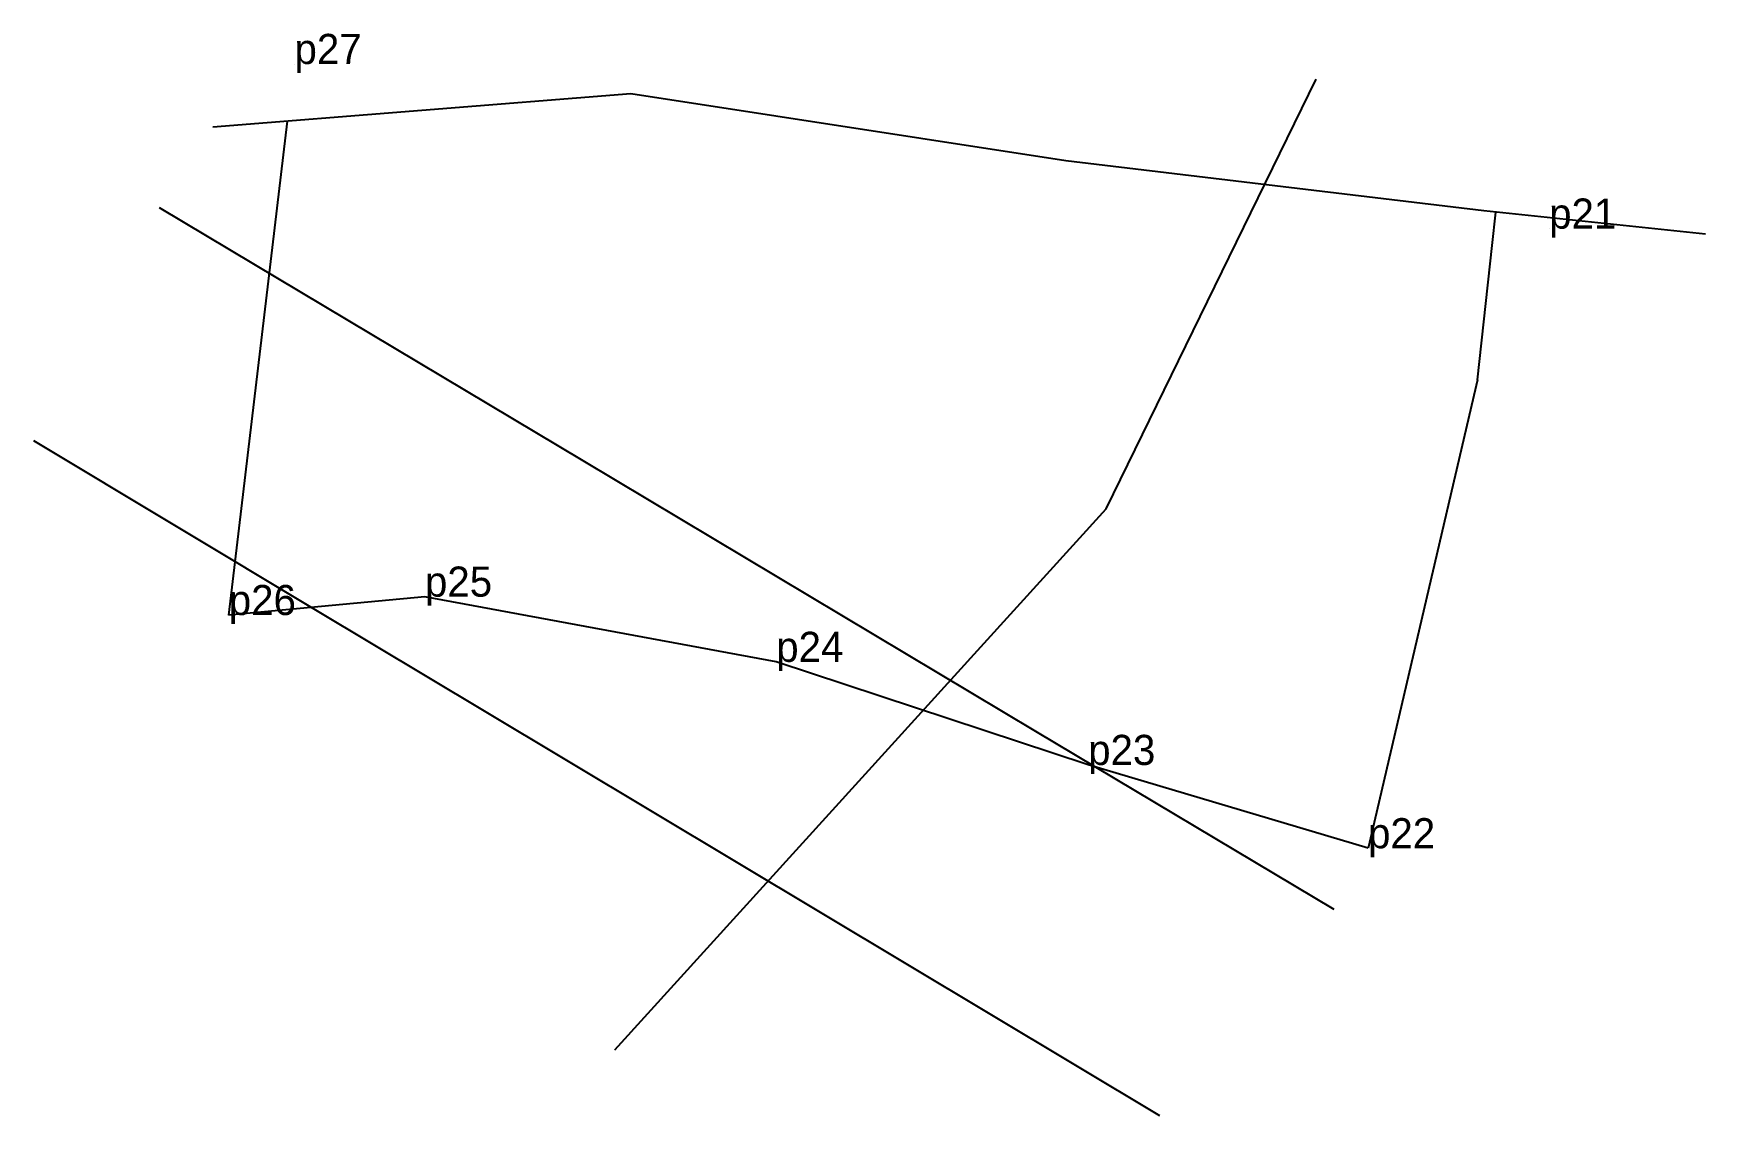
# Model space of a CAD drawing. Extents: x 555771.2 to 555871.2, y 1840618.2 to 1840682.9.
import ezdxf

# ---------------------------------------------------------------- set-up
doc = ezdxf.new("R2010")
doc.units = 0
for name, color, linetype in [('Level 10', 7, 'Continuous'), ('Level 12', 7, 'Continuous'), ('Level 30', 7, 'Continuous'), ('Level 59', 7, 'Continuous'), ('Level 7', 7, 'Continuous')]:
    doc.layers.add(name, color=color, linetype=linetype)

msp = doc.modelspace()

# ---------------------------------------------------------------- linework, layer by layer
at = {"layer": 'Level 10'}
for p, q in [((555806.93, 1840679.26), (555781.93, 1840677.26)), ((555832.93, 1840675.26), (555806.93, 1840679.26)), ((555782.89, 1840648.1), (555786.412, 1840677.619)), ((555857.93, 1840672.26), (555832.93, 1840675.26)), ((555871.18, 1840670.86), (555857.93, 1840672.26)), ((555858.42, 1840670.19), (555858.64, 1840672.185)), ((555857.55, 1840662.17), (555858.42, 1840670.19)), ((555857.55, 1840662.17), (555851, 1840634.16)), ((555794.62, 1840649.2), (555782.89, 1840648.1)), ((555815.62, 1840645.3), (555794.62, 1840649.2)), ((555834.27, 1840639.14), (555815.62, 1840645.3)), ((555851, 1840634.16), (555834.27, 1840639.14))]:
    msp.add_line(p, q, dxfattribs=at)
at = {"layer": 'Level 30'}
msp.add_lwpolyline([(555805.98, 1840622.119), (555835.345, 1840654.441), (555847.904, 1840680.135)], dxfattribs=at)
at = {"layer": 'Level 59'}
for p, q in [((555778.738, 1840672.453), (555804.058, 1840657.331)), ((555788.181, 1840648.359), (555798.066, 1840642.442))]:
    msp.add_line(p, q, dxfattribs=at)
for points in [[(555771.214, 1840658.528), (555788.18, 1840648.36), (555788.181, 1840648.359)], [(555804.058, 1840657.331), (555804.06, 1840657.33), (555831.12, 1840641.17), (555831.125, 1840641.167)], [(555798.066, 1840642.442), (555798.07, 1840642.44), (555838.542, 1840618.183)], [(555831.125, 1840641.167), (555848.957, 1840630.515)]]:
    msp.add_lwpolyline(points, dxfattribs=at)
at = {"layer": 'Level 7'}
for p, q in [((555786.82, 1840681.036), (555786.82, 1840681.036)), ((555861.827, 1840671.201), (555861.827, 1840671.201)), ((555794.625, 1840649.203), (555794.625, 1840649.203)), ((555782.888, 1840648.101), (555782.888, 1840648.101)), ((555815.622, 1840645.303), (555815.622, 1840645.303)), ((555834.273, 1840639.14), (555834.273, 1840639.14)), ((555851.005, 1840634.165), (555851.005, 1840634.165))]:
    msp.add_line(p, q, dxfattribs=at)

# ---------------------------------------------------------------- texts
at = {"layer": 'Level 12'}
for s, p in [('p27', (555786.82, 1840681.04)), ('p21', (555861.83, 1840671.2)), ('p25', (555794.62, 1840649.2)), ('p26', (555782.89, 1840648.1)), ('p24', (555815.62, 1840645.3)), ('p23', (555834.27, 1840639.14)), ('p22', (555851, 1840634.16))]:
    msp.add_text(s, height=1.8, dxfattribs=at).set_placement(p)

doc.saveas('drawing.dxf')
